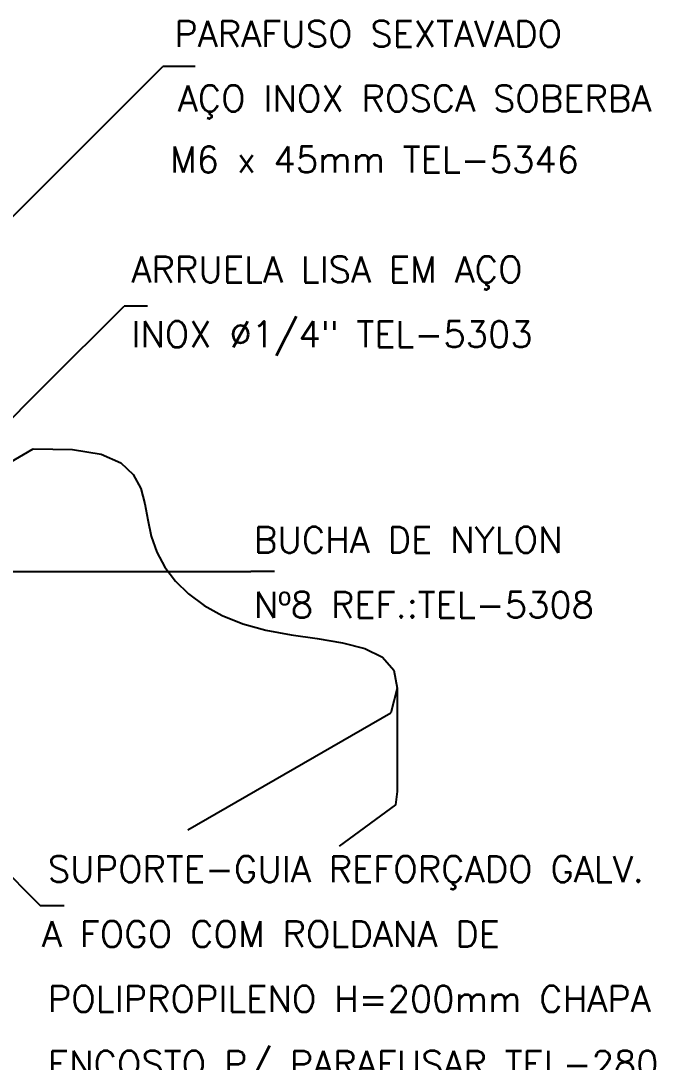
# Model space of a CAD drawing. Header units: millimetres. Extents: x -5986.9 to -5973.1, y -4697 to -4682.1.
# Drawn here: x -5977.98 to -5973.11, y -4690.92 to -4682.9 of the extents above; entities that cross this region are included whole.
import ezdxf

# ---------------------------------------------------------------- set-up
doc = ezdxf.new("R2010")
doc.units = ezdxf.units.MM
doc.header["$LTSCALE"] = 10
doc.layers.add('Termotécnica', color=7, linetype='Continuous')
doc.styles.add('r80', font='romans.shx')

msp = doc.modelspace()

# ---------------------------------------------------------------- linework, layer by layer
at = {"layer": 'Termotécnica', "color": 2}
for p, q in [((-5978.4281, -4684.7908), (-5976.8926, -4683.2553)), ((-5976.6426, -4683.2553), (-5976.8926, -4683.2553)), ((-5977.8038, -4685.7148), (-5977.1892, -4685.1001)), ((-5977.009, -4685.1001), (-5977.1892, -4685.1001)), ((-5978.2975, -4686.2084), (-5977.8038, -4685.7148)), ((-5979.7529, -4687.2753), (-5977.8889, -4686.1992)), ((-5978.3859, -4687.1417), (-5976.2144, -4687.1417)), ((-5976.0342, -4687.1417), (-5976.2144, -4687.1417)), ((-5975.0895, -4688.0413), (-5975.0895, -4688.836)), ((-5976.7002, -4689.1326), (-5975.1397, -4688.2316)), ((-5978.5444, -4689.0044), (-5977.8321, -4689.7168)), ((-5977.6519, -4689.7168), (-5977.8321, -4689.7168))]:
    msp.add_line(p, q, dxfattribs=at)
for points in [[(-5977.8889, -4686.1992), (-5977.586, -4686.203), (-5977.3665, -4686.2408), (-5977.2159, -4686.307), (-5977.1195, -4686.3963), (-5977.0625, -4686.5029), (-5977.0304, -4686.6214), (-5977.0086, -4686.7462), (-5976.9822, -4686.8717), (-5976.9392, -4686.9932), (-5976.8771, -4687.1086), (-5976.7957, -4687.2164), (-5976.6951, -4687.3153), (-5976.5753, -4687.4039), (-5976.4362, -4687.4808), (-5976.2777, -4687.5447), (-5976.0999, -4687.5941), (-5975.9049, -4687.6295), (-5975.7041, -4687.6587), (-5975.5111, -4687.6909), (-5975.3396, -4687.7358), (-5975.203, -4687.8029), (-5975.1151, -4687.9015), (-5975.0895, -4688.0413), (-5975.1397, -4688.2316)], [(-5975.0895, -4688.836), (-5975.1016, -4688.9391), (-5975.5365, -4689.2568)]]:
    msp.add_lwpolyline(points, dxfattribs=at)

# ---------------------------------------------------------------- texts
at = {"layer": 'Termotécnica', "color": 2, "style": 'r80'}
for s, p in [('PARAFUSO SEXTAVADO', (-5976.8045, -4683.1038)), ('AÇO INOX ROSCA SOBERBA', (-5976.7781, -4683.6007)), ('M6 x 45mm TEL-5346', (-5976.8374, -4684.0721)), ('ARRUELA LISA EM AÇO', (-5977.134, -4684.9169)), ('INOX %%c1/4" TEL-5303', (-5977.134, -4685.4169)), ('BUCHA DE NYLON', (-5976.1919, -4686.9991)), ('Nº8 REF.:TEL-5308', (-5976.1919, -4687.4991)), ('SUPORTE-GUIA REFORÇADO GALV.', (-5977.7769, -4689.5335)), (' A FOGO COM ROLDANA DE', (-5977.9602, -4690.0335)), ('POLIPROPILENO H=200mm CHAPA', (-5977.7769, -4690.5335)), ('ENCOSTO P/ PARAFUSAR TEL-280', (-5977.7769, -4691.0335))]:
    msp.add_text(s, height=0.2, dxfattribs=at).set_placement(p)

doc.saveas('drawing.dxf')
